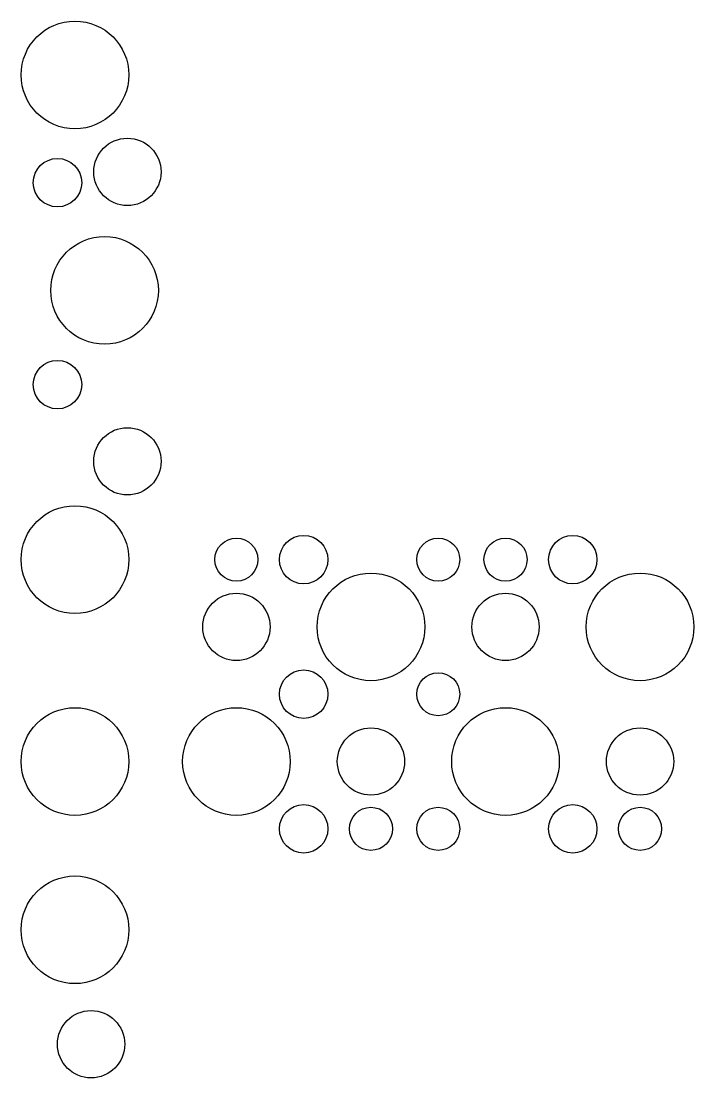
# Model space of a CAD drawing. Extents: x -690 to 690, y -385 to 400.
# Drawn here: x -690 to -190, y -385 to 400 of the extents above.
import ezdxf

# ---------------------------------------------------------------- set-up
doc = ezdxf.new("R2010")
doc.units = 0

msp = doc.modelspace()

# ---------------------------------------------------------------- linework, layer by layer
for centre, radius in [((-650, 360), 40), ((-611, 288), 25), ((-663, 280), 18), ((-628, 200), 40), ((-663, 130), 18), ((-611, 73), 25), ((-650, 0), 40), ((-530, 0), 16), ((-480, 0), 18), ((-380, 0), 16), ((-330, 0), 16), ((-280, 0), 18), ((-430, -50), 40), ((-230, -50), 40), ((-530, -50), 25), ((-330, -50), 25), ((-480, -100), 18), ((-380, -100), 16), ((-650, -150), 40), ((-650, -150), 40), ((-530, -150), 40), ((-330, -150), 40), ((-430, -150), 25), ((-230, -150), 25), ((-480, -200), 18), ((-430, -200), 16), ((-380, -200), 16), ((-280, -200), 18), ((-230, -200), 16), ((-650, -275), 40), ((-638, -360), 25)]:
    msp.add_circle(centre, radius)

doc.saveas('drawing.dxf')
